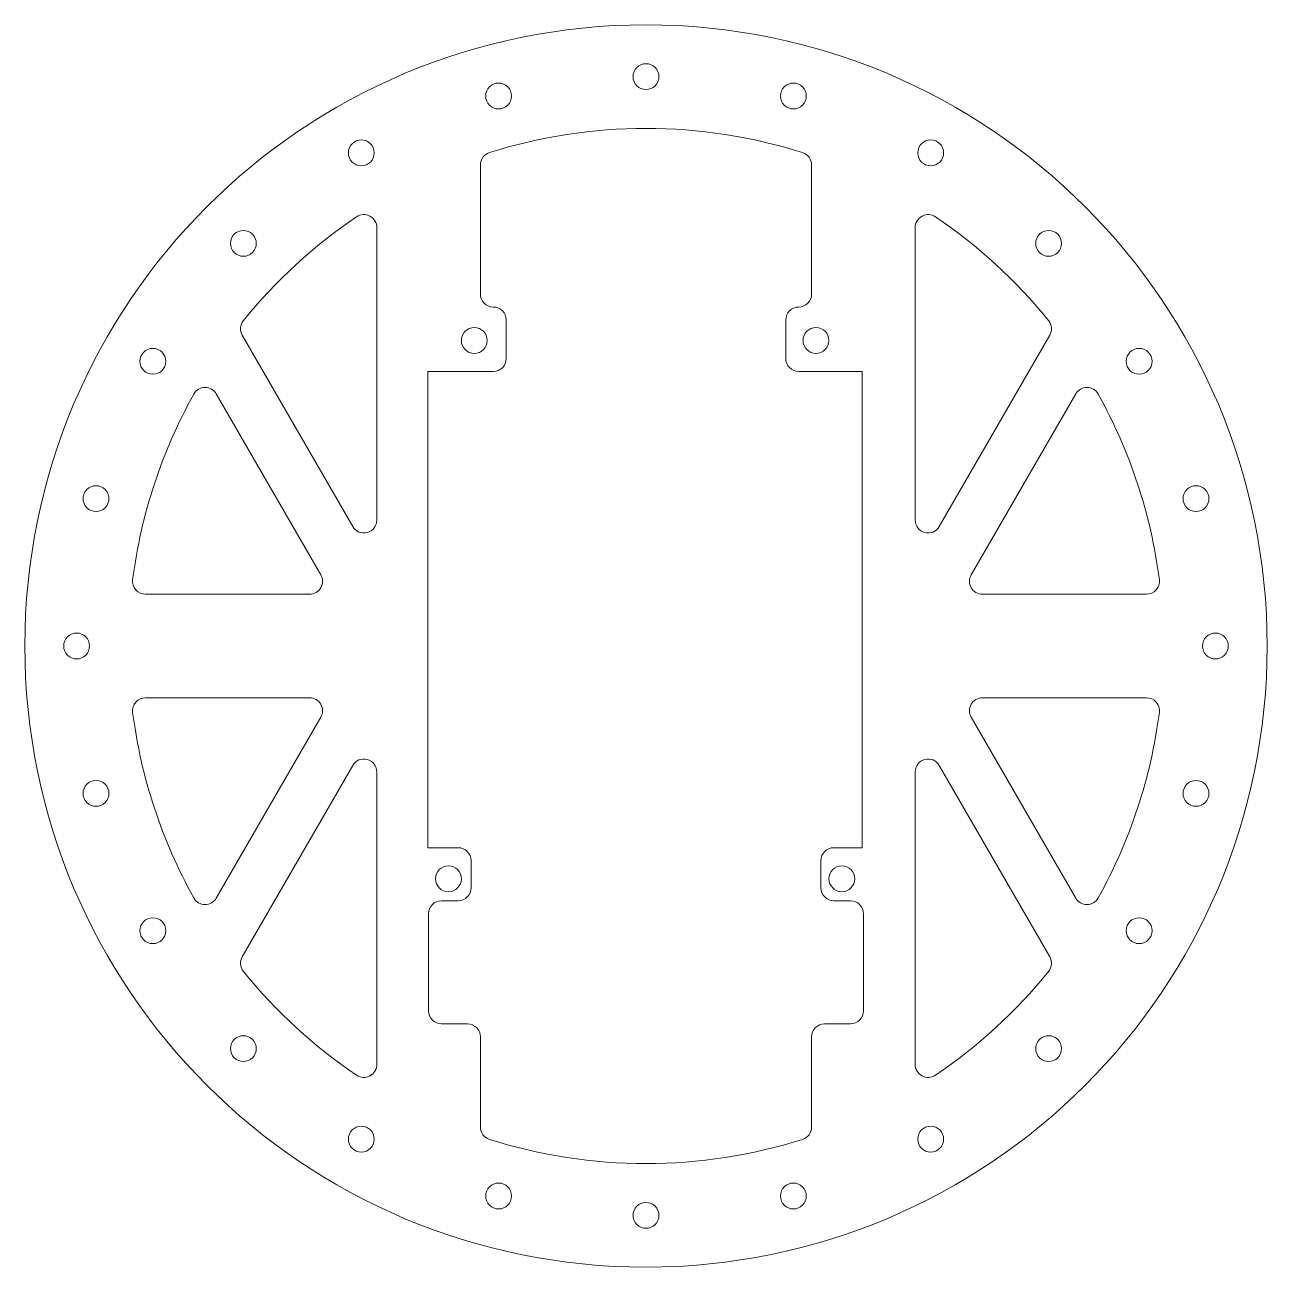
# Model space of a CAD drawing. Header units: inches. Extents: x -3 to 3, y -3 to 3.
import ezdxf

# ---------------------------------------------------------------- set-up
doc = ezdxf.new("R2010")
doc.units = ezdxf.units.IN
doc.header["$MEASUREMENT"] = 0

msp = doc.modelspace()

# ---------------------------------------------------------------- linework, layer by layer
at = {"color": 7, "linetype": 'Continuous', "lineweight": 15}
for p, q in [((-0.8, 1.6997), (-0.8, 2.3233)), ((0.8, 2.3233), (0.8, 1.6997)), ((-1.3, 2.0211), (-1.3, 0.6083)), ((1.3, 0.6083), (1.3, 2.0211)), ((-0.675, 1.3884), (-0.675, 1.5747)), ((0.675, 1.5747), (0.6749, 1.3886)), ((-1.4166, 0.577), (-1.95, 1.5008)), ((1.95, 1.5008), (1.4166, 0.577)), ((-1.0532, 1.3259), (-0.7375, 1.3259)), ((-1.0532, -0.9741), (-1.0532, 1.3259)), ((0.7374, 1.3259), (1.0448, 1.3259)), ((1.0448, 1.3259), (1.0448, -0.9741)), ((-2.0752, 1.2176), (-1.5706, 0.3438)), ((1.5706, 0.3438), (2.0752, 1.2176)), ((-1.6248, 0.25), (-2.4174, 0.25)), ((2.4174, 0.25), (1.6248, 0.25)), ((-2.4174, -0.25), (-1.6248, -0.25)), ((1.6248, -0.25), (2.4174, -0.25)), ((-1.5706, -0.3438), (-2.0752, -1.2176)), ((2.0752, -1.2176), (1.5706, -0.3438)), ((-1.95, -1.5008), (-1.4166, -0.577)), ((1.4166, -0.577), (1.95, -1.5008)), ((-1.3, -0.6083), (-1.3, -2.0211)), ((1.3, -2.0211), (1.3, -0.6083)), ((-0.9072, -0.9741), (-1.0532, -0.9741)), ((1.0448, -0.9741), (0.9072, -0.9741)), ((-0.8447, -1.168), (-0.8447, -1.0366)), ((0.8447, -1.0366), (0.8447, -1.168)), ((-0.9875, -1.2305), (-0.9072, -1.2305)), ((0.9072, -1.2305), (0.9875, -1.2305)), ((-1.05, -1.7625), (-1.05, -1.293)), ((1.05, -1.293), (1.05, -1.7625)), ((-0.8625, -1.825), (-0.9875, -1.825)), ((0.9875, -1.825), (0.8625, -1.825)), ((-0.8, -2.3233), (-0.8, -1.8875)), ((0.8, -1.8875), (0.8, -2.3233))]:
    msp.add_line(p, q, dxfattribs=at)
for centre, radius in [((0, 0), 3), ((0, 2.75), 0.0625), ((-0.7118, 2.6563), 0.0625), ((0.7118, 2.6563), 0.0625), ((-1.375, 2.3816), 0.0625), ((1.375, 2.3816), 0.0625), ((-1.9445, 1.9445), 0.0625), ((1.9445, 1.9445), 0.0625), ((-0.8292, 1.4759), 0.0625), ((0.8208, 1.4759), 0.0625), ((-2.3816, 1.375), 0.0625), ((2.3816, 1.375), 0.0625), ((-2.6563, 0.7118), 0.0625), ((2.6563, 0.7118), 0.0625), ((-2.75, 0), 0.0625), ((2.75, 0), 0.0625), ((-2.6563, -0.7118), 0.0625), ((2.6563, -0.7118), 0.0625), ((-0.9542, -1.1241), 0.0625), ((0.9458, -1.1241), 0.0625), ((-2.3816, -1.375), 0.0625), ((2.3816, -1.375), 0.0625), ((-1.9445, -1.9445), 0.0625), ((1.9445, -1.9445), 0.0625), ((-1.375, -2.3816), 0.0625), ((1.375, -2.3816), 0.0625), ((-0.7118, -2.6563), 0.0625), ((0.7118, -2.6563), 0.0625), ((0, -2.75), 0.0625)]:
    msp.add_circle(centre, radius, dxfattribs=at)
for centre, radius, start, end in [((0, 0), 2.5, 72.38833, 107.61167), ((-0.7375, 2.3233), 0.0625, 107.61167, 180), ((0.7375, 2.3233), 0.0625, 0, 72.38833), ((0, 0), 2.5, 123.9849, 141.0582), ((-1.3625, 2.0211), 0.0625, 0, 123.9849), ((1.3625, 2.0211), 0.0625, 56.0151, 180), ((0, 0), 2.5, 38.9418, 56.0151), ((-0.7375, 1.6997), 0.0625, 180, 270), ((0.7375, 1.6997), 0.0625, 270, 0), ((-0.7375, 1.5747), 0.0625, 0, 90), ((0.7375, 1.5747), 0.0625, 90, 180), ((-1.8959, 1.532), 0.0625, 141.0582, 210), ((1.8959, 1.532), 0.0625, 330, 38.9418), ((-0.7375, 1.3884), 0.0625, 270, 0), ((0.7374, 1.3884), 0.0625, 179.78735, 270), ((0, 0), 2.5, 150.8747, 172.63411), ((-2.1293, 1.1864), 0.0625, 30, 150.8747), ((2.1293, 1.1864), 0.0625, 29.1253, 150), ((0, 0), 2.5, 7.36589, 29.1253), ((-1.3625, 0.6083), 0.0625, 210, 0), ((1.3625, 0.6083), 0.0625, 180, 330), ((-2.4174, 0.3125), 0.0625, 172.63411, 270), ((-1.6248, 0.3125), 0.0625, 270, 30), ((1.6248, 0.3125), 0.0625, 150, 270), ((2.4174, 0.3125), 0.0625, 270, 7.36589), ((-2.4174, -0.3125), 0.0625, 90, 187.36589), ((-1.6248, -0.3125), 0.0625, 330, 90), ((1.6248, -0.3125), 0.0625, 90, 210), ((2.4174, -0.3125), 0.0625, 352.63411, 90), ((0, 0), 2.5, 187.36589, 209.1253), ((0, 0), 2.5, 330.8747, 352.63411), ((-1.3625, -0.6083), 0.0625, 360, 150), ((1.3625, -0.6083), 0.0625, 30, 180), ((-0.9072, -1.0366), 0.0625, 0, 90), ((0.9072, -1.0366), 0.0625, 90, 180), ((-0.9072, -1.168), 0.0625, 270, 0), ((0.9072, -1.168), 0.0625, 180, 270), ((-2.1293, -1.1864), 0.0625, 209.1253, 330), ((-0.9875, -1.293), 0.0625, 90, 180), ((0.9875, -1.293), 0.0625, 0, 90), ((2.1293, -1.1864), 0.0625, 210, 330.8747), ((-1.8959, -1.532), 0.0625, 150, 218.9418), ((1.8959, -1.532), 0.0625, 321.0582, 30), ((0, 0), 2.5, 218.9418, 236.0151), ((0, 0), 2.5, 303.9849, 321.0582), ((-0.9875, -1.7625), 0.0625, 180, 270), ((0.9875, -1.7625), 0.0625, 270, 0), ((-0.8625, -1.8875), 0.0625, 0, 90), ((0.8625, -1.8875), 0.0625, 90, 180), ((-1.3625, -2.0211), 0.0625, 236.0151, 0), ((1.3625, -2.0211), 0.0625, 180, 303.9849), ((-0.7375, -2.3233), 0.0625, 180, 252.38833), ((0.7375, -2.3233), 0.0625, 287.61167, 0), ((0, 0), 2.5, 252.38833, 287.61167)]:
    msp.add_arc(centre, radius, start, end, dxfattribs=at)

doc.saveas('drawing.dxf')
